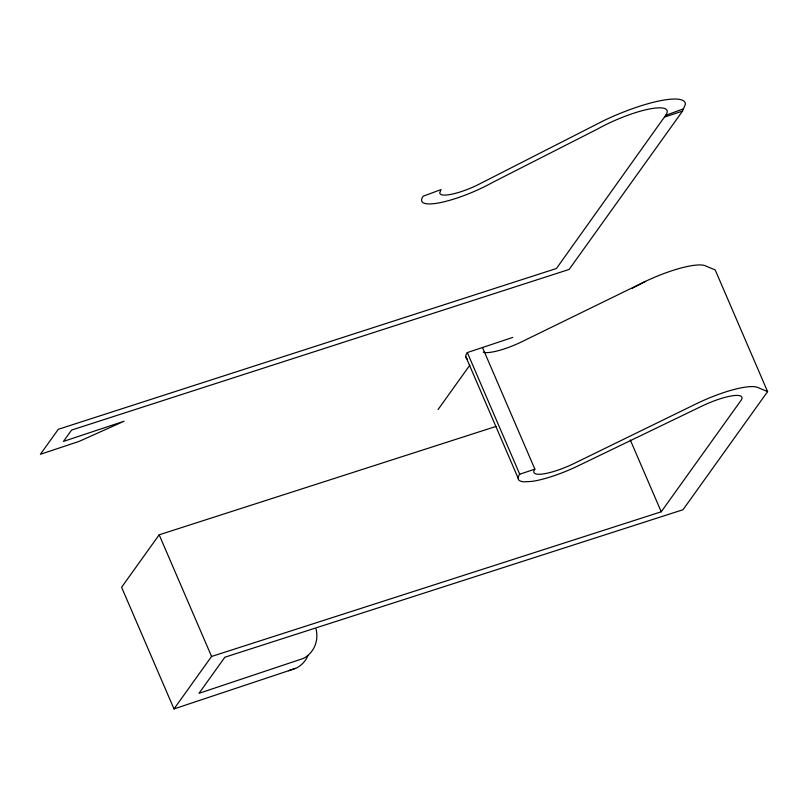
<?xml version="1.0" encoding="UTF-8"?>
<svg xmlns="http://www.w3.org/2000/svg" width="808" height="808" viewBox="0 0 808 808"><rect width="100%" height="100%" fill="white"/><g stroke="black" fill="none" stroke-linecap="round" stroke-linejoin="round"><path stroke-width="1.21" d="M665.62 115.403A50.338 11.413 -23.3 0 0 649.066 109.07A50.338 11.413 -23.3 0 0 597.506 129.038L493.031 182.204A51.661 11.706 -23.3 0 1 440.219 202.636A51.661 11.706 -23.3 0 1 423.2 196.182L441.067 189.577L439.764 192.748A31.987 7.252 -23.3 0 0 476.902 185.305L604.091 120.463A70.013 15.867 -23.3 0 1 685.396 104.171L682.538 111.1L569.135 269.438L71.599 430.058L63.458 441.41L124.068 421.221L79.184 441.36L40.4 454.288L58.297 429.3L556.439 268.488L665.6 115.403L683.487 108.797M496.112 426.402L159.176 534.805L121.594 587.264L173.993 708.929L295.617 668.388M173.993 708.929L211.565 656.46L661.227 511.797L740.936 400.505A33.997 7.706 -23.3 0 0 702.526 405.818L577.336 466.246A50.995 11.554 -23.3 0 1 531.886 481.396L524.412 481.831A50.995 11.554 -23.3 0 1 519.726 474.215L467.327 352.561L512.787 337.411M438.077 409.525L469.862 365.135M483.295 352.197A33.997 7.706 -23.3 0 0 520.897 342.198L645.43 281.386A53.722 12.181 -23.3 0 1 706.131 266.155L715.211 269.963L767.6 391.617L683.013 509.727L224.866 657.217L199 693.325L303.566 658.358A30.047 27.401 35.6 0 0 316.029 629.008M632.068 288.395L645.43 281.386M664.964 116.948L682.538 111.1M519.726 474.215L534.876 469.165A33.997 7.706 -23.3 0 0 573.286 463.863L697.819 403.041A53.722 12.181 -23.3 0 1 758.52 387.81L767.6 391.617M288.527 670.751L296.728 667.903A30.047 27.401 35.6 0 0 307.979 655.581M630.29 439.966L661.227 511.797M482.487 347.511L534.876 469.165M465.721 356.459L518.12 478.114M159.176 534.805L211.565 656.46M467.317 359.055A50.995 11.554 -23.3 0 1 467.327 352.561"/></g></svg>
